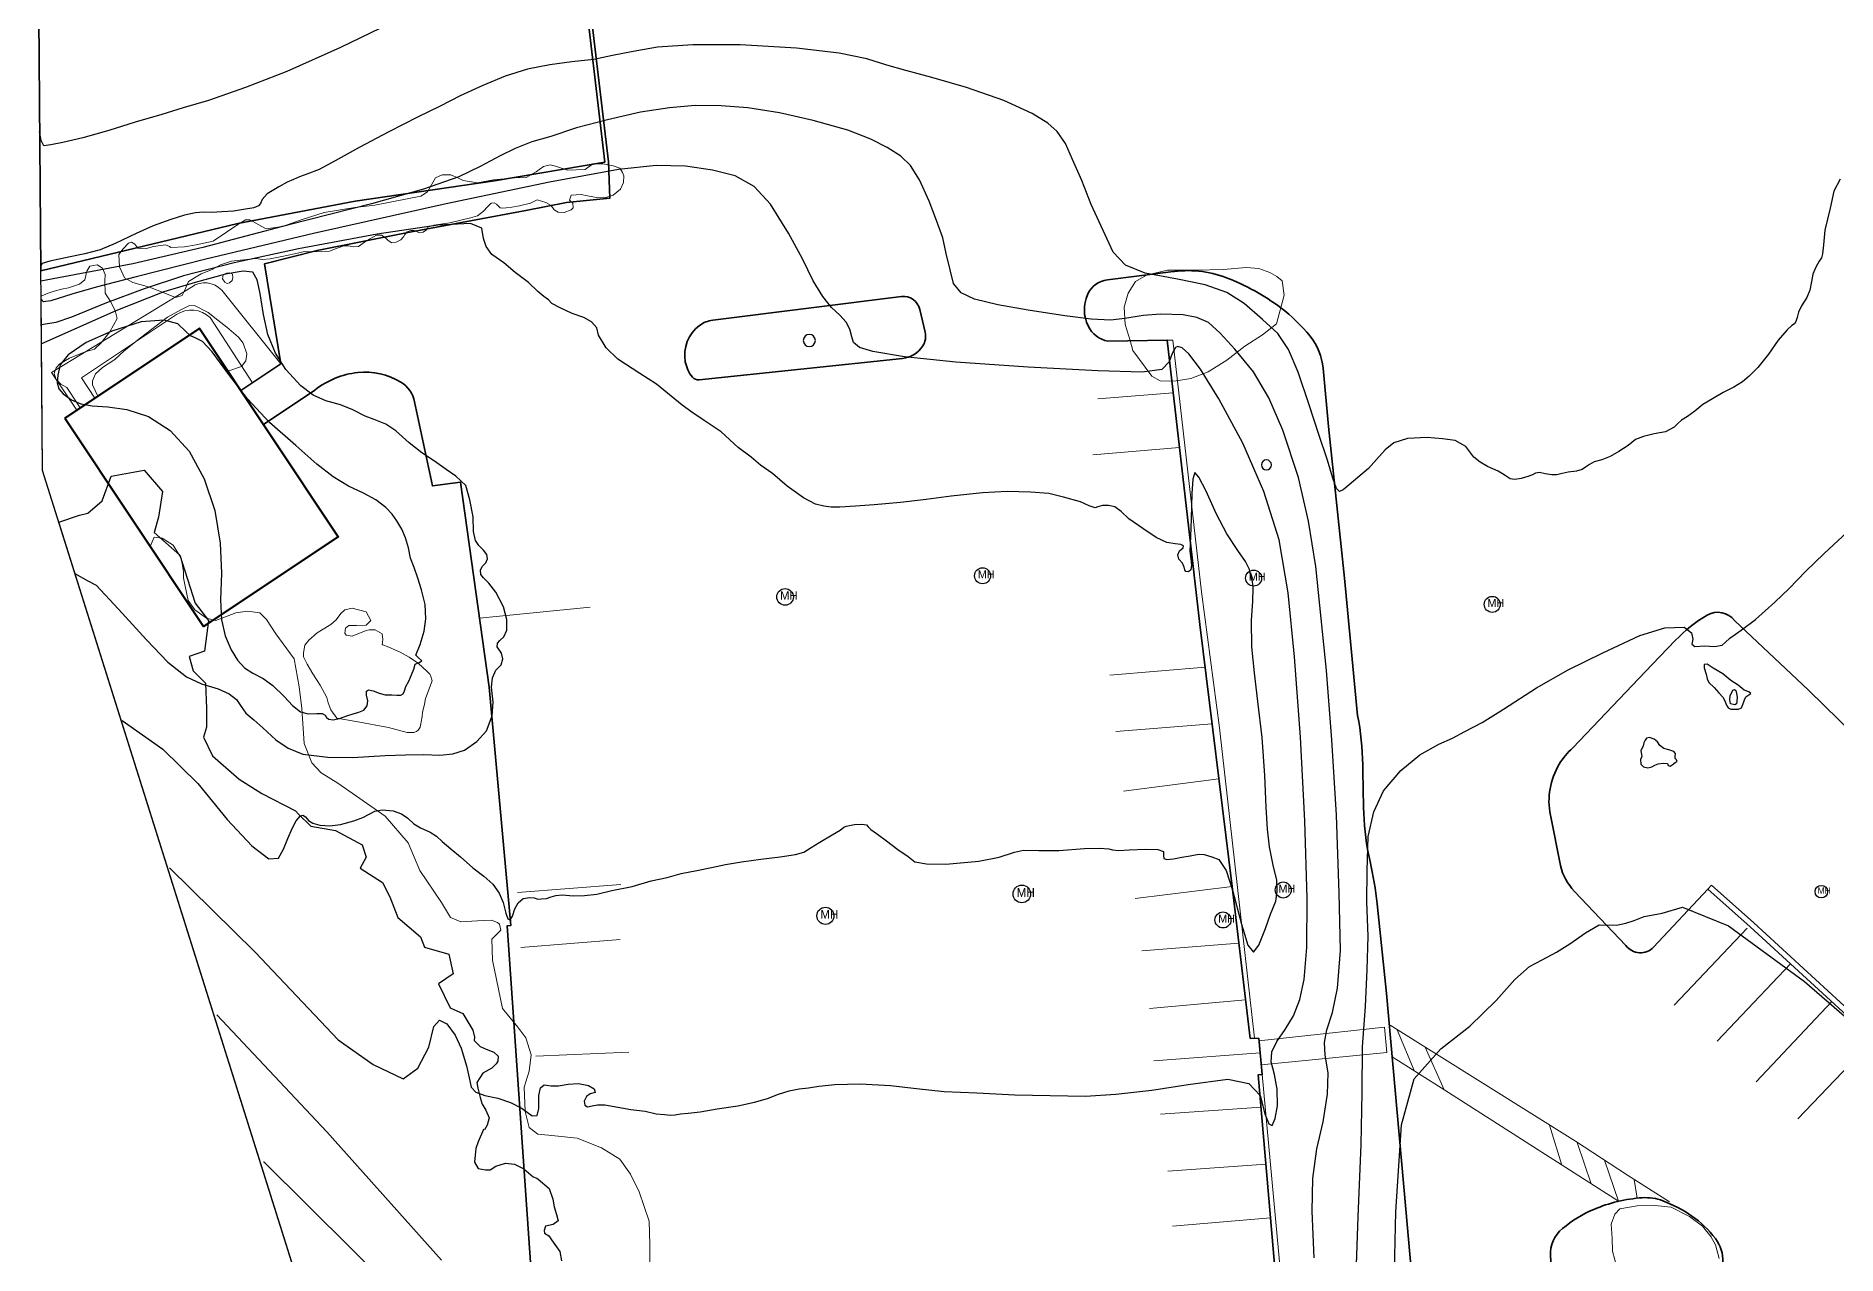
# Model space of a CAD drawing. Header units: metres. Extents: x 1167299 to 1168507, y 308548 to 309729.
# Drawn here: x 1167298.8 to 1167591.4, y 309313.1 to 309511.1 of the extents above; entities that cross this region are included whole.
import ezdxf

# ---------------------------------------------------------------- set-up
doc = ezdxf.new("R2010")
doc.units = ezdxf.units.M
for name, color, linetype in [('340_HVVBN-02_Sauer', 7, 'Continuous'), ('A-OBSTRUCTION', 7, 'Continuous'), ('C-CONC-PAD', 51, 'Continuous'), ('Contour_Line_Intermediate', 8, 'Continuous'), ('Contour_Line_Major', 9, 'Continuous'), ('U-MANHOLE', 5, 'Continuous')]:
    doc.layers.add(name, color=color, linetype=linetype)
for name, color, linetype, lineweight in [('B-OVERHANG', 3, 'Continuous', 50), ('R-CURB', 6, 'Continuous', 20), ('R-PAVEMARK-LINE', 1, 'Continuous', 20), ('R-ROAD-ASPH', 5, 'Continuous', 35), ('R-WALK-CONC', 34, 'Continuous', 20), ('R-WALK-PAVER', 37, 'Continuous', 20), ('V-VEGETATION', 2, 'Continuous', 20)]:
    doc.layers.add(name, color=color, linetype=linetype, lineweight=lineweight)

# ---------------------------------------------------------------- blocks, each defined once
blk = doc.blocks.new('mh10')
blk.add_circle((0, 0), 1)
blk.add_text('MH', height=1).set_placement((-0.59, -0.33))
blk = doc.blocks.new('mh11')
blk.add_circle((0, 0), 1)
blk.add_text('MH', height=1).set_placement((-0.59, -0.33))
blk = doc.blocks.new('mh12')
blk.add_circle((0, 0), 1)
blk.add_text('MH', height=1).set_placement((-0.59, -0.33))
blk = doc.blocks.new('mh13')
blk.add_circle((0, 0), 1)
blk.add_text('MH', height=1).set_placement((-0.59, -0.33))
blk = doc.blocks.new('mh14')
blk.add_circle((0, 0), 1)
blk.add_text('MH', height=1).set_placement((-0.59, -0.33))
blk = doc.blocks.new('mh15')
blk.add_circle((0, 0), 1)
blk.add_text('MH', height=1).set_placement((-0.59, -0.33))
blk = doc.blocks.new('mh16')
blk.add_circle((0, 0), 1)
blk.add_text('MH', height=1).set_placement((-0.59, -0.33))
blk = doc.blocks.new('mh17')
blk.add_circle((0, 0), 1)
blk.add_text('MH', height=1).set_placement((-0.59, -0.33))
blk = doc.blocks.new('mh18')
blk.add_circle((0, 0), 1)
blk.add_text('MH', height=1).set_placement((-0.59, -0.33))

msp = doc.modelspace()

# ---------------------------------------------------------------- linework, layer by layer
at = {"layer": '340_HVVBN-02_Sauer'}
msp.add_lwpolyline([(1168201.19, 308819.89), (1168044.25, 308609.22), (1167858.22, 308547.87), (1167714.24, 308568), (1167619.79, 308599.36), (1167425.33, 309042.13), (1167299.92, 309440.53), (1167298.85, 309567.8), (1167316.71, 309584.36), (1167407.81, 309631.47), (1167407.81, 309631.47), (1167808.03, 309684.54), (1167921.69, 309699.85), (1168027.3, 309625.94), (1168114.83, 309675.82)], dxfattribs=at)
at = {"layer": 'A-OBSTRUCTION'}
msp.add_lwpolyline([(1167303.53, 309449.04), (1167326.08, 309415.21), (1167347.94, 309429.78), (1167325.4, 309463.61), (1167303.53, 309449.04)], close=True, dxfattribs=at)
msp.add_lwpolyline([(1167423.31, 309048.71), (1167302.54, 309432.16), (1167305.93, 309433.29), (1167307.26, 309433.62), (1167309.58, 309435.62), (1167311.08, 309439.61), (1167316.4, 309440.6), (1167319.39, 309437.11), (1167318.73, 309432.96), (1167318.06, 309430.46), (1167322.22, 309426.81), (1167324.71, 309418.99), (1167326.87, 309416.17), (1167326.21, 309411.18), (1167323.72, 309410.35), (1167324.38, 309408.02), (1167326.38, 309406.02), (1167326.54, 309401.87), (1167326.54, 309398.88), (1167326.04, 309397.21), (1167327.54, 309394.22), (1167331.86, 309390.4), (1167335.52, 309388.07), (1167341, 309385.24), (1167341.5, 309384.74), (1167343.5, 309382.75), (1167347.49, 309382.08), (1167351.81, 309379.76), (1167352.48, 309377.76), (1167351.48, 309375.93), (1167355.14, 309373.61), (1167356.3, 309371.28), (1167357.63, 309367.95), (1167361.29, 309364.79), (1167361.95, 309363.13), (1167365.88, 309361.97), (1167366.62, 309358.79), (1167364.25, 309357.17), (1167366.1, 309353.25), (1167368.17, 309352.36), (1167369.79, 309349.63), (1167370.05, 309348.51), (1167370, 309347.97), (1167370.98, 309346.98), (1167371.97, 309346.54), (1167373.2, 309346.1), (1167373.89, 309345.41), (1167373.84, 309344.62), (1167373.59, 309344.17), (1167372.9, 309343.48), (1167371.43, 309342.65), (1167370.44, 309341.17), (1167370.59, 309340.23), (1167370.98, 309338.71), (1167371.33, 309337.62), (1167371.92, 309336.64), (1167372.45, 309335.41), (1167372.15, 309334.22), (1167371.71, 309333.48), (1167371.56, 309333.53), (1167370.67, 309331.53), (1167370.3, 309330.42), (1167370.16, 309329.32), (1167370.08, 309328.21), (1167370.67, 309327.17), (1167371.86, 309326.95), (1167372.59, 309326.95), (1167373.56, 309327.54), (1167375.11, 309328.06), (1167376.58, 309327.91), (1167378.06, 309327.1), (1167379.61, 309325.84), (1167380.21, 309325.62), (1167380.43, 309325.47), (1167382.2, 309323.92), (1167382.79, 309322.22), (1167383.01, 309320.97), (1167383.38, 309319.71), (1167383.68, 309318.68), (1167382.87, 309318.09), (1167381.61, 309317.79), (1167381.39, 309317.12), (1167381.46, 309316.68), (1167382.13, 309316.24), (1167382.57, 309315.57), (1167383.93, 309313.69), (1167384.23, 309312.21)], dxfattribs=at)
at = {"layer": 'B-OVERHANG'}
msp.add_lwpolyline([(1167303.53, 309449.04), (1167326.08, 309415.21), (1167347.94, 309429.78), (1167325.4, 309463.61)], close=True, dxfattribs=at)
at = {"layer": 'C-CONC-PAD'}
for points in [[(1167424.46, 309462.65, 1), (1167424.46, 309460.67), (1167424.46, 309460.67, 1), (1167424.46, 309462.65)], [(1167498.71, 309442.26, 1), (1167498.71, 309440.65), (1167498.71, 309440.65, 1), (1167498.71, 309442.26)]]:
    msp.add_lwpolyline(points, format="xyb", close=True, dxfattribs=at)
at = {"layer": 'Contour_Line_Intermediate'}
for points, elevation in [([(1167591.9, 309487.86), (1167590.89, 309485.9), (1167590.27, 309483.13), (1167589.42, 309479.56), (1167589.2, 309477.17), (1167589.01, 309475.72), (1167588.85, 309475.09), (1167588.47, 309474.55), (1167587.94, 309473.55), (1167587.47, 309472.4), (1167587.22, 309471.24), (1167586.97, 309469.84), (1167586.46, 309468.62), (1167585.64, 309467.26), (1167585.14, 309466.25), (1167584.89, 309465.36), (1167584.7, 309464.72), (1167584.47, 309464.36), (1167584.03, 309464.09), (1167583.29, 309463.38), (1167581.85, 309461.73), (1167580.24, 309459.43), (1167578.5, 309457.29), (1167577.13, 309455.88), (1167576.04, 309454.94), (1167574.62, 309454.07), (1167572.88, 309453.19), (1167571.14, 309452.19), (1167569.6, 309451.25), (1167568.29, 309450.17), (1167567.1, 309449.3), (1167566.12, 309448.69), (1167565.55, 309448.17), (1167564.94, 309447.57), (1167563.54, 309446.82), (1167561.68, 309446.47), (1167559.95, 309446.08), (1167558.68, 309445.58), (1167557.44, 309444.59), (1167555.96, 309443.64), (1167554.56, 309442.8), (1167553.18, 309442.26), (1167551.95, 309441.94), (1167551.19, 309441.49), (1167550.55, 309441.09), (1167549.97, 309440.71), (1167549.08, 309440.45), (1167547.74, 309440.26), (1167546.76, 309440.07), (1167545.88, 309439.86), (1167545.05, 309439.85), (1167543.97, 309439.99), (1167543.04, 309440.21), (1167542.43, 309440.13), (1167541.93, 309439.82), (1167541.16, 309439.54), (1167540.08, 309439.22), (1167539.04, 309439.08), (1167538.32, 309439.21), (1167537.51, 309439.7), (1167536.36, 309440.43), (1167534.64, 309441.18), (1167533.42, 309441.9), (1167532.38, 309442.71), (1167531.74, 309443.56), (1167531.08, 309444.43), (1167530.23, 309444.93), (1167529.34, 309445.4), (1167527.31, 309445.69), (1167524.79, 309445.91), (1167521.63, 309445.76), (1167519.41, 309445.01), (1167518, 309443.92), (1167516.61, 309442.31), (1167515.3, 309440.85), (1167513.54, 309439.4), (1167512.16, 309438.23), (1167511.16, 309437.38), (1167510.57, 309437.12), (1167510.11, 309437.64), (1167509.49, 309439.3), (1167508.62, 309442.23), (1167507.21, 309446.4), (1167505.62, 309451.21), (1167503.87, 309456.51), (1167502.3, 309460.17), (1167500.54, 309462.77), (1167498.08, 309465.08), (1167495.07, 309467.64), (1167492.25, 309469.46), (1167488.76, 309470.69), (1167484.26, 309471.61), (1167479.03, 309472.57), (1167475.82, 309473.89), (1167473.83, 309475.97), (1167472.19, 309479.52), (1167470.23, 309483.74), (1167468.71, 309487.62), (1167467.22, 309491.06), (1167466.06, 309493.64), (1167464.7, 309495.59), (1167463.21, 309496.96), (1167460.68, 309498.52), (1167456.05, 309500.61), (1167449.97, 309502.76), (1167444.36, 309504.36), (1167440.13, 309505.52), (1167437.05, 309506.37), (1167433.81, 309507.41), (1167429.31, 309508.32), (1167422.35, 309509.14), (1167413.25, 309509.67), (1167405.55, 309509.65), (1167399.79, 309509.27), (1167395.82, 309508.6), (1167392.5, 309507.91), (1167389.45, 309507.28), (1167385.87, 309506.9), (1167382.31, 309506.44), (1167378.69, 309505.7), (1167375.04, 309504.55), (1167371.44, 309503.08), (1167367.77, 309501.37), (1167364.48, 309499.71), (1167360.83, 309497.93), (1167356.17, 309495.53), (1167351.34, 309492.98), (1167347.42, 309490.8), (1167344.86, 309489.4), (1167342.82, 309488.67), (1167341.64, 309488.24), (1167340.69, 309487.82), (1167339.65, 309487.36), (1167338.27, 309486.63), (1167336.42, 309485.46), (1167335.58, 309484.57), (1167335.29, 309483.91), (1167335.01, 309483.51), (1167334.22, 309483.18), (1167332.56, 309482.91), (1167330.91, 309482.66), (1167329.01, 309482.54), (1167327.41, 309482.43), (1167326.07, 309482.5), (1167324.75, 309482.37), (1167322.99, 309482), (1167320.76, 309481.32), (1167317.9, 309480.29), (1167315.12, 309479.05), (1167311.7, 309477.38), (1167309.25, 309476.39), (1167306.76, 309475.75), (1167304.41, 309475.22), (1167301.1, 309474.52), (1167299.86, 309474.13), (1167299.64, 309473.74)], 74.98), ([(1167506.45, 309312.69), (1167506.12, 309320.24), (1167506.25, 309325.55), (1167506.9, 309330.36), (1167507.94, 309334.76), (1167508.62, 309339.26), (1167508.71, 309342.72), (1167508.26, 309345.6), (1167508.15, 309347.65), (1167508.49, 309349.71), (1167509.44, 309352.49), (1167510.26, 309356.48), (1167510.71, 309362.6), (1167510.54, 309371.92), (1167510.09, 309384.56), (1167509.35, 309396.8), (1167508.45, 309408.07), (1167507.57, 309416.49), (1167506.75, 309424.92), (1167505.53, 309432.29), (1167503.89, 309439.38), (1167501.39, 309447.1), (1167499.12, 309452.33), (1167496.59, 309456.56), (1167493.58, 309460.25), (1167491.18, 309462.85), (1167489.27, 309464.58), (1167487.4, 309465.4), (1167485.16, 309465.81), (1167481.55, 309465.91), (1167478.69, 309465.71), (1167475.68, 309465.23), (1167473.39, 309464.97), (1167470.22, 309465.09), (1167465.95, 309465.67), (1167460.01, 309466.55), (1167455.1, 309467.45), (1167451.28, 309468.37), (1167449.11, 309469.4), (1167447.9, 309470.89), (1167447.32, 309473.1), (1167446.71, 309475.8), (1167446.13, 309478.3), (1167445.14, 309481.12), (1167443.93, 309484.3), (1167442.36, 309487.75), (1167440.88, 309490.06), (1167439.33, 309491.6), (1167437.09, 309492.99), (1167434.44, 309494.37), (1167430.69, 309495.79), (1167425.07, 309497.39), (1167419.62, 309498.6), (1167414.45, 309499.43), (1167410.12, 309499.78), (1167405.89, 309499.81), (1167401.73, 309499.46), (1167397.02, 309498.73), (1167391.67, 309497.49), (1167386.64, 309496.21), (1167382.45, 309494.79), (1167379.39, 309493.89), (1167376.7, 309492.82), (1167374.22, 309491.65), (1167370.97, 309489.88), (1167367.53, 309488.24), (1167361.78, 309486.24), (1167353.32, 309483.84), (1167339.91, 309480.41), (1167325.93, 309476.73), (1167314.58, 309474.08), (1167299.64, 309471.28)], 75.29), ([(1167320.52, 309376.01), (1167334.43, 309362.29), (1167347.92, 309348.05), (1167353.59, 309344.06), (1167358.48, 309341.74), (1167360.89, 309343.45), (1167362.64, 309346.86), (1167363.45, 309350.23), (1167364.39, 309351.29), (1167365.57, 309350.68), (1167366.91, 309348.82), (1167367.93, 309346.73), (1167368.78, 309343.87), (1167369.19, 309341.9), (1167369.52, 309340.37), (1167370.31, 309339.59), (1167371.75, 309339.02), (1167373.87, 309338.62), (1167375.9, 309337.91), (1167377.81, 309336.9), (1167379.44, 309335.74), (1167380.24, 309335.81), (1167380.53, 309336.93), (1167380.5, 309339.02), (1167380.79, 309340.3), (1167381.4, 309340.76), (1167382.51, 309340.59), (1167383.72, 309340.6), (1167385.28, 309340.85), (1167386.97, 309341), (1167388.6, 309340.67), (1167389.5, 309340.12), (1167389.68, 309339.51), (1167388.88, 309339.3), (1167388.25, 309338.85), (1167387.86, 309338.11), (1167388, 309337.45), (1167388.44, 309337.18), (1167389.16, 309337.35), (1167390.04, 309337.53), (1167391.26, 309337.51), (1167393.34, 309337.13), (1167395.48, 309336.76), (1167397.82, 309336.47), (1167399.6, 309336.08), (1167400.93, 309335.93), (1167401.93, 309335.84), (1167402.69, 309335.92), (1167403.54, 309336.07), (1167404.79, 309336.17), (1167406.74, 309336.41), (1167409.49, 309336.86), (1167412.86, 309337.36), (1167415.56, 309337.96), (1167417.69, 309338.53), (1167419.47, 309339.23), (1167421.21, 309339.77), (1167422.82, 309340.11), (1167424.32, 309340.29), (1167425.99, 309340.53), (1167428.59, 309340.82), (1167432.7, 309340.94), (1167437.66, 309340.67), (1167441.89, 309340.15), (1167446.35, 309339.68), (1167451.68, 309339.45), (1167457.84, 309339.15), (1167463.56, 309339.03), (1167469.34, 309338.95), (1167474.22, 309339.25), (1167480.08, 309339.91), (1167485.98, 309340.81), (1167492.41, 309341.67), (1167495.84, 309340.96), (1167497.68, 309339.01), (1167498.47, 309336.05), (1167499.09, 309334.45), (1167499.66, 309334.16), (1167500.14, 309335.31), (1167500.48, 309337.35), (1167500.44, 309340.04), (1167500.03, 309342.45), (1167499.46, 309344.51), (1167499.57, 309346.12), (1167500.4, 309347.82), (1167501.76, 309349.74), (1167503.08, 309352), (1167504.15, 309354.65), (1167504.86, 309357.9), (1167505.26, 309363.06), (1167505.32, 309371.1), (1167504.94, 309383.63), (1167504.23, 309397.23), (1167503.29, 309410.26), (1167502.26, 309420.66), (1167500.78, 309429.27), (1167498.27, 309437.13), (1167494.89, 309444.96), (1167491, 309452.16), (1167488.02, 309456.97), (1167486.08, 309459.47), (1167485.02, 309460.44), (1167484.33, 309460.65), (1167483.91, 309460.51), (1167483.42, 309459.53), (1167482.9, 309458.16), (1167481.74, 309456.92), (1167478.51, 309456.49), (1167471.32, 309456.7), (1167460.03, 309457.3), (1167448.27, 309458.15), (1167439.92, 309458.99), (1167434.75, 309459.84), (1167432.6, 309460.52), (1167431.66, 309461.3), (1167431.35, 309462.22), (1167431.06, 309463.5), (1167430.45, 309464.61), (1167429.41, 309465.79), (1167428.05, 309467.02), (1167426.63, 309468.8), (1167425.1, 309471.34), (1167423.33, 309474.93), (1167421.08, 309479.09), (1167418.14, 309483.77), (1167415.5, 309486.64), (1167412.42, 309488.4), (1167408.72, 309489.32), (1167404.36, 309489.95), (1167399.6, 309490.05), (1167393.45, 309489.4), (1167382.28, 309487.34), (1167365.49, 309483.83), (1167343.92, 309479.02), (1167326.42, 309474.84), (1167315.14, 309472.01), (1167308.6, 309470.31), (1167304.67, 309469.2), (1167301.28, 309468.07), (1167300.05, 309467.95), (1167299.64, 309468.41)], 75.59), ([(1167312.84, 309399.91), (1167319.45, 309395.28), (1167325.11, 309389.68), (1167329.89, 309383.86), (1167333.88, 309379.56), (1167336.64, 309377.46), (1167338.21, 309377.57), (1167339.07, 309379.05), (1167339.73, 309380.77), (1167340.47, 309382.37), (1167341.09, 309383.62), (1167341.73, 309384.39), (1167342.2, 309384.57), (1167342.6, 309384.3), (1167343.1, 309383.68), (1167343.8, 309383.25), (1167344.93, 309382.94), (1167346.57, 309382.84), (1167348.33, 309383.03), (1167350.49, 309383.65), (1167351.91, 309384.17), (1167352.98, 309384.75), (1167353.9, 309385.19), (1167355.1, 309385.41), (1167356.87, 309385.26), (1167358.21, 309384.77), (1167359.23, 309384.06), (1167360.21, 309383.15), (1167361.32, 309382.48), (1167362.86, 309381.79), (1167363.88, 309381.14), (1167364.81, 309380.26), (1167366.21, 309379.12), (1167367.8, 309377.78), (1167369.82, 309376.02), (1167371.59, 309374.66), (1167373.06, 309373.35), (1167374.09, 309371.92), (1167374.72, 309370.38), (1167375.16, 309368.62), (1167375.51, 309367.7), (1167375.87, 309367.53), (1167376.26, 309368.15), (1167376.6, 309369.35), (1167377.16, 309370.33), (1167378, 309371.04), (1167379.08, 309371.21), (1167379.78, 309371.14), (1167380.34, 309370.9), (1167380.93, 309370.96), (1167381.76, 309371.05), (1167382.5, 309371.32), (1167383.27, 309371.54), (1167384.32, 309371.62), (1167386.08, 309371.46), (1167387.94, 309371.53), (1167389.94, 309371.72), (1167392.39, 309372.32), (1167395.67, 309373), (1167398.77, 309373.88), (1167401.35, 309374.46), (1167403.65, 309375.08), (1167406.21, 309375.56), (1167408.59, 309376.09), (1167410.83, 309376.57), (1167413.44, 309376.96), (1167416.6, 309377.43), (1167419.73, 309377.81), (1167422.21, 309378.16), (1167423.55, 309378.56), (1167424.73, 309379.33), (1167426.18, 309380.18), (1167428.18, 309381.37), (1167429.49, 309382.13), (1167430.06, 309382.59), (1167430.44, 309382.77), (1167431.77, 309383.03), (1167432.99, 309383.1), (1167433.73, 309382.99), (1167434.02, 309382.66), (1167434.47, 309382.23), (1167435.53, 309381.46), (1167437, 309380.42), (1167438.85, 309378.97), (1167440.51, 309377.86), (1167441.6, 309377), (1167443.51, 309376.65), (1167446.61, 309376.6), (1167451.99, 309377.08), (1167455.32, 309377.75), (1167457.8, 309378.58), (1167459.23, 309378.87), (1167461.73, 309378.84), (1167464.98, 309378.82), (1167469.18, 309379.13), (1167471.67, 309379.21), (1167473.08, 309379.12), (1167473.69, 309378.91), (1167474.75, 309378.84), (1167476.4, 309378.95), (1167479.05, 309379.03), (1167481.05, 309379), (1167481.96, 309378.68), (1167481.97, 309378.01), (1167482.04, 309377.53), (1167482.51, 309377.34), (1167483.61, 309377.47), (1167484.96, 309377.75), (1167486.31, 309377.95), (1167487.11, 309378.14), (1167487.77, 309378.25), (1167488.57, 309378.17), (1167489.83, 309377.8), (1167490.97, 309377.36), (1167492.14, 309375.56), (1167493.22, 309372.4), (1167494.65, 309366.86), (1167495.69, 309363.46), (1167496.63, 309362.29), (1167497.49, 309363.47), (1167498.57, 309366.17), (1167499.39, 309368.48), (1167500.23, 309370.57), (1167500.46, 309372.15), (1167500.4, 309374.01), (1167499.82, 309376.44), (1167499.2, 309379.43), (1167498.86, 309382.27), (1167498.65, 309385.86), (1167498.44, 309391.01), (1167497.99, 309397.2), (1167497.3, 309403.03), (1167496.76, 309407.66), (1167496.32, 309411.89), (1167496.29, 309416.16), (1167496.51, 309419.3), (1167496.54, 309421.43), (1167496.45, 309422.53), (1167496.19, 309423.38), (1167495.97, 309424.46), (1167495.28, 309425.77), (1167494.06, 309427.52), (1167492.3, 309430.26), (1167490.57, 309433.44), (1167488.85, 309437.31), (1167487.74, 309439.44), (1167487.07, 309440.21), (1167486.76, 309439.11), (1167486.61, 309436.81), (1167486.49, 309432.75), (1167486.38, 309429.8), (1167486.28, 309427.44), (1167486.45, 309426.21), (1167486.54, 309425.17), (1167486.4, 309424.42), (1167486.05, 309424.07), (1167485.63, 309424.11), (1167485.46, 309424.4), (1167485.35, 309424.86), (1167485.08, 309425.47), (1167484.5, 309426.13), (1167484.31, 309426.85), (1167484.57, 309427.51), (1167485.16, 309428), (1167485.26, 309428.32), (1167484.82, 309428.51), (1167483.87, 309428.61), (1167482.54, 309428.87), (1167480.8, 309429.64), (1167478.63, 309431.13), (1167476.34, 309432.71), (1167475.09, 309433.88), (1167474.08, 309434.64), (1167473.03, 309434.84), (1167472.08, 309434.85), (1167471.3, 309434.62), (1167470.86, 309434.49), (1167469.93, 309434.78), (1167468.52, 309435.43), (1167465.73, 309436.23), (1167463.34, 309436.78), (1167460.38, 309437.01), (1167456.61, 309437.11), (1167452.57, 309436.89), (1167447.48, 309436.39), (1167443.41, 309435.83), (1167439.25, 309435.35), (1167435.01, 309434.98), (1167431.98, 309434.77), (1167429.43, 309434.58), (1167428.01, 309434.57), (1167426.79, 309434.72), (1167425.47, 309435.07), (1167423.51, 309436.08), (1167420.84, 309437.99), (1167418.45, 309440.04), (1167416.55, 309441.42), (1167415, 309442.72), (1167412.9, 309444.26), (1167410.15, 309446.84), (1167407.38, 309448.63), (1167405.35, 309449.99), (1167403.79, 309451.14), (1167402.03, 309452.61), (1167399.62, 309454.54), (1167396.91, 309456.27), (1167393.37, 309458.63), (1167391.45, 309460.44), (1167390.23, 309462.51), (1167389.93, 309463.69), (1167389.1, 309464.7), (1167387.83, 309465.36), (1167385.95, 309466.04), (1167384.01, 309466.97), (1167382.65, 309467.67), (1167382.07, 309468.23), (1167381.31, 309468.78), (1167380.34, 309469.62), (1167378.83, 309471.07), (1167376.7, 309472.69), (1167374.82, 309474.26), (1167372.89, 309475.64), (1167371.97, 309476.94), (1167371.54, 309478.23), (1167371.29, 309479.91), (1167369.43, 309480.63), (1167364.1, 309480.4), (1167354.26, 309478.91), (1167341.49, 309476.52), (1167331.05, 309474.28), (1167322.79, 309472.14), (1167316.43, 309470.06), (1167310.3, 309467.76), (1167304.62, 309465.42), (1167302.06, 309464.56), (1167299.72, 309464.21)], 75.9), ([(1167513.04, 309303.83), (1167513.58, 309319.34), (1167514.1, 309331.08), (1167514.27, 309339.5), (1167514.32, 309346.93), (1167514.78, 309353.48), (1167515.09, 309359.5), (1167515.21, 309364.91), (1167515, 309370.49), (1167515.05, 309375.53), (1167515.25, 309381.1), (1167516.13, 309385.09), (1167517.72, 309388.49), (1167520.53, 309391.79), (1167523.61, 309394.36), (1167526.69, 309396.1), (1167528.93, 309397.05), (1167530.93, 309398.15), (1167533.77, 309399.63), (1167537.19, 309401.77), (1167542.57, 309405.24), (1167547.73, 309408.17), (1167553.37, 309410.94), (1167559.35, 309413.74), (1167563.44, 309414.99), (1167566.58, 309415.09), (1167567.75, 309414.17), (1167567.96, 309413.13), (1167567.79, 309412.32), (1167568.31, 309411.97), (1167569.84, 309412.04), (1167571.46, 309411.97), (1167572.75, 309412.18), (1167573.22, 309412.61), (1167573.98, 309413.32), (1167575.84, 309414.6), (1167578.17, 309416.35), (1167581.28, 309419.15), (1167583.61, 309421.38), (1167586.29, 309424.13), (1167589.31, 309427.04), (1167593.81, 309431.25)], 74.98), ([(1167539.56, 309403.51), (1167539.56, 309403.51)], 74.98), ([(1167341.8, 309400.65), (1167341.8, 309400.65)], 76.5), ([(1167532.77, 309399.01), (1167532.77, 309399.01)], 74.98), ([(1167328.2, 309352.12), (1167346.11, 309333.14), (1167364.71, 309312.31)], 75.29), ([(1167335.8, 309328.27), (1167335.85, 309328.25)], 74.98), ([(1167335.88, 309328.24), (1167364.37, 309299.95)], 74.98)]:
    msp.add_lwpolyline(points, dxfattribs=dict(at, elevation=elevation))
for points, elevation in [([(1167361.52, 309409.64), (1167360.94, 309410.18), (1167360.53, 309410.56), (1167361.23, 309412.29), (1167361.88, 309414.42), (1167362.17, 309416.45), (1167362.06, 309418.76), (1167361.45, 309421.14), (1167360.89, 309423.05), (1167360.26, 309424.78), (1167359.7, 309426.29), (1167359.35, 309427.99), (1167358.87, 309429.59), (1167358.27, 309431), (1167357.44, 309432.34), (1167356.69, 309433.46), (1167355.68, 309434.54), (1167354.04, 309435.76), (1167352.06, 309436.85), (1167349.63, 309437.99), (1167347.12, 309439.51), (1167344.44, 309441.54), (1167341.05, 309444.57), (1167336.76, 309448.34), (1167333.19, 309452.17), (1167330.17, 309456.12), (1167327.48, 309459.8), (1167325.89, 309461.5), (1167324.72, 309462.1), (1167323.94, 309462.42), (1167323.13, 309463.15), (1167321.88, 309464.35), (1167319.68, 309464.97), (1167315.93, 309464.66), (1167311.17, 309463.18), (1167307.02, 309461.31), (1167304.05, 309459.31), (1167302.77, 309457.69), (1167302.39, 309456.02), (1167302.27, 309454.8), (1167302.55, 309453.81), (1167303.25, 309452.98), (1167304.63, 309451.99), (1167306.13, 309451.36), (1167307.97, 309451.03), (1167310.53, 309450.9), (1167313.59, 309450.43), (1167317.1, 309449.28), (1167320.64, 309447.05), (1167323.72, 309443.68), (1167326.17, 309439.16), (1167327.88, 309434.06), (1167328.77, 309428.71), (1167328.97, 309423.87), (1167328.82, 309419.53), (1167328.99, 309416.29), (1167329.58, 309413.67), (1167330.54, 309411.43), (1167331.56, 309409.71), (1167332.73, 309408.47), (1167334.09, 309407.6), (1167335.73, 309406.75), (1167337.34, 309405.6), (1167339.17, 309403.82), (1167340.53, 309402.38), (1167341.8, 309401.34), (1167343.08, 309401.04), (1167344.46, 309401.08), (1167345.33, 309401.05), (1167345.81, 309400.82), (1167346.04, 309400.44), (1167346.43, 309400.13), (1167347.14, 309400.07), (1167348.15, 309400.27), (1167349.35, 309400.72), (1167350.35, 309401.02), (1167351.28, 309401.27), (1167352.08, 309401.64), (1167352.62, 309402.33), (1167352.75, 309403.12), (1167352.55, 309404.07), (1167352.52, 309404.69), (1167352.86, 309404.94), (1167353.61, 309404.77), (1167354.61, 309404.36), (1167355.58, 309404.13), (1167356.65, 309404.09), (1167357.44, 309404.07), (1167358.1, 309404.05), (1167358.46, 309404.25), (1167358.72, 309404.76), (1167358.91, 309405.46), (1167359.38, 309406.32), (1167359.84, 309407.34), (1167360.24, 309408.25), (1167360.43, 309409.08), (1167361.1, 309409.35), (1167361.52, 309409.64)], 76.5), ([(1167577.36, 309404.32), (1167577.04, 309404.6), (1167576.33, 309404.84), (1167575.34, 309405.7), (1167574.16, 309406.45), (1167572.86, 309407.53), (1167571.26, 309408.45), (1167570.32, 309409.07), (1167569.78, 309409.05), (1167569.82, 309408.48), (1167570.14, 309407.48), (1167570.27, 309406.73), (1167570.56, 309406.13), (1167571.44, 309405.3), (1167572.18, 309404.45), (1167572.84, 309403.74), (1167573.17, 309403.13), (1167573.42, 309402.42), (1167573.72, 309402.02), (1167574.15, 309401.8), (1167574.71, 309401.8), (1167575.39, 309401.77), (1167575.85, 309402.01), (1167576.08, 309402.54), (1167576.37, 309403.27), (1167576.55, 309403.8), (1167577.36, 309404.32)], 74.98), ([(1167574.81, 309402.5), (1167574.06, 309402.63), (1167573.97, 309403.29), (1167574.05, 309404), (1167574.3, 309404.49), (1167574.48, 309404.85), (1167574.74, 309404.96), (1167574.96, 309404.79), (1167575.07, 309404.31), (1167575.17, 309403.7), (1167575.09, 309403.02), (1167575.06, 309402.64), (1167574.81, 309402.5)], 74.98), ([(1167564.28, 309392.51), (1167564.62, 309392.73), (1167565.07, 309393.1), (1167565.42, 309393.28), (1167565.33, 309393.53), (1167565.07, 309393.79), (1167565.12, 309394.16), (1167565.13, 309394.56), (1167564.86, 309394.88), (1167564.07, 309395.15), (1167563.26, 309395.39), (1167562.62, 309395.87), (1167562.2, 309396.45), (1167561.68, 309396.91), (1167560.92, 309397.15), (1167560.43, 309397.05), (1167560.2, 309396.73), (1167560.03, 309396.31), (1167559.88, 309395.78), (1167559.54, 309395.08), (1167559.55, 309394.68), (1167559.65, 309394.43), (1167559.69, 309394.1), (1167559.48, 309393.58), (1167559.5, 309392.87), (1167559.96, 309392.41), (1167560.67, 309392.26), (1167561.3, 309392.39), (1167561.78, 309392.68), (1167562.33, 309392.9), (1167563.15, 309393), (1167563.84, 309392.98), (1167563.98, 309392.63), (1167564.28, 309392.51)], 74.98)]:
    msp.add_lwpolyline(points, close=True, dxfattribs=dict(at, elevation=elevation))
at = {"layer": 'Contour_Line_Major'}
for points, elevation in [([(1167354.81, 309512.37), (1167348.3, 309509.23), (1167339.57, 309505.36), (1167332.85, 309502.71), (1167326.89, 309500.63), (1167322.77, 309499.43), (1167319.28, 309498.37), (1167314.98, 309497.09), (1167310.67, 309495.75), (1167306.46, 309494.56), (1167303.22, 309493.78), (1167301.27, 309493.41), (1167300.11, 309493.29), (1167299.69, 309494.13), (1167299.4, 309495.57)], 74.68), ([(1167305.16, 309423.8), (1167307.26, 309422.63), (1167308.64, 309421.92), (1167312.23, 309418.04), (1167316.78, 309413.03), (1167320.27, 309409.43), (1167323.3, 309407.02), (1167325.74, 309405.89), (1167328.45, 309405.06), (1167330.24, 309404.27), (1167331.4, 309403.34), (1167332.19, 309402.22), (1167332.94, 309401.12), (1167334.22, 309400.06), (1167335.71, 309398.72), (1167337.78, 309396.79), (1167339.82, 309395.42), (1167342.2, 309394.47), (1167346.25, 309393.98), (1167350.25, 309393.92), (1167355.55, 309394.24), (1167358.85, 309394.37), (1167361.79, 309394.42), (1167364.44, 309394.31), (1167366.55, 309394.52), (1167368.47, 309395.14), (1167370.44, 309396.5), (1167372.04, 309398.24), (1167372.93, 309400.69), (1167373.08, 309402.89), (1167372.86, 309405.34), (1167372.98, 309406.88), (1167373.52, 309408.1), (1167374.38, 309409), (1167374.67, 309409.93), (1167374.45, 309410.89), (1167373.78, 309411.88), (1167373.79, 309412.49), (1167374.2, 309412.91), (1167374.82, 309413.5), (1167375.32, 309414.59), (1167375.35, 309416.36), (1167374.79, 309418.38), (1167373.55, 309420.78), (1167372.41, 309422.24), (1167371.53, 309423.13), (1167371.11, 309423.67), (1167371.06, 309424.34), (1167371.34, 309424.93), (1167371.89, 309425.56), (1167372.18, 309426.19), (1167372.08, 309426.89), (1167371.56, 309427.62), (1167370.79, 309428.33), (1167370.26, 309429.19), (1167369.92, 309430.61), (1167369.83, 309432.99), (1167369.33, 309435.79), (1167368.64, 309438.11), (1167367.02, 309439.61), (1167365.49, 309440.72), (1167363.56, 309442.06), (1167361.52, 309443.38), (1167359.46, 309445.02), (1167357.29, 309446.97), (1167355.65, 309448.07), (1167353.78, 309448.8), (1167352.3, 309449.38), (1167350.3, 309450.4), (1167348.33, 309451.18), (1167345.94, 309451.86), (1167343.87, 309452.76), (1167341.86, 309454.27), (1167339.45, 309456.95), (1167337.74, 309459.61), (1167336.5, 309462.65), (1167335.78, 309465.86), (1167335.25, 309469.3), (1167334.76, 309471.51), (1167334.08, 309472.72), (1167332.47, 309472.9), (1167329.62, 309472.41), (1167324.71, 309471.08), (1167319.63, 309469.57), (1167311.84, 309466.47), (1167299.72, 309461.1)], 76.2), ([(1167519.41, 309305.83), (1167519.72, 309320.17), (1167520.64, 309334.27), (1167522.72, 309341.72), (1167527.06, 309346.63), (1167531.74, 309350.32), (1167536.01, 309354.45), (1167539.08, 309357.89), (1167541.44, 309360.01), (1167543.47, 309361.09), (1167545.82, 309362.3), (1167547.97, 309363.68), (1167550.52, 309365.45), (1167552.73, 309366.76), (1167555.54, 309366.72), (1167557.11, 309367.01), (1167558.42, 309367.46), (1167560.08, 309368.13), (1167563.01, 309368.63), (1167566.27, 309369.61), (1167573.76, 309366.61), (1167586.11, 309357.54), (1167610.99, 309336)], 74.68), ([(1167535.45, 309354.17), (1167535.45, 309354.17)], 74.68)]:
    msp.add_lwpolyline(points, dxfattribs=dict(at, elevation=elevation))
at = {"layer": 'R-CURB'}
for points in [[(1167483.5, 309461.72), (1167482.6, 309461.7), (1167487.91, 309415.53), (1167493.12, 309372.98), (1167496.07, 309348.3), (1167496.76, 309348.32), (1167495.24, 309361.76), (1167491.07, 309398.76), (1167488.17, 309420.85), (1167483.5, 309461.72)], [(1167635.7, 309313.82), (1167605.93, 309341.29), (1167577.87, 309367.07), (1167570.98, 309373.17), (1167570.42, 309372.54), (1167577.3, 309366.45), (1167605.36, 309340.67), (1167635.13, 309313.2), (1167660.32, 309289.84), (1167684.72, 309267.17), (1167685.29, 309267.79), (1167660.89, 309290.46), (1167635.7, 309313.82)], [(1167498.02, 309342.43), (1167497.38, 309342.41), (1167500.2, 309309.73), (1167505, 309270.25), (1167507.59, 309248.46), (1167508.38, 309248.55), (1167502.47, 309298.3), (1167500.91, 309310.86), (1167498.02, 309342.43)]]:
    msp.add_lwpolyline(points, close=True, dxfattribs=at)
at = {"layer": 'R-PAVEMARK-LINE'}
for points in [[(1167483.58, 309453.14), (1167471.33, 309452.18)], [(1167484.61, 309444.26), (1167470.49, 309443.09)], [(1167370.9, 309416.57), (1167388.88, 309418.34)], [(1167488.76, 309408.58), (1167473.29, 309407.31)], [(1167489.88, 309399.41), (1167474.26, 309398.14)], [(1167490.98, 309390.46), (1167475.51, 309388.44)], [(1167377.04, 309371.99), (1167393.84, 309373.28)], [(1167493.12, 309372.98), (1167477.4, 309371.05)], [(1167564.94, 309353.72), (1167576.78, 309366.21)], [(1167377.6, 309363.06), (1167393.75, 309364.35)], [(1167494.22, 309363.76), (1167478.49, 309362.52)], [(1167583.85, 309360.44), (1167571.94, 309347.88)], [(1167495.32, 309354.58), (1167479.7, 309353.15)], [(1167578.23, 309341.25), (1167590.54, 309354.29)], [(1167564.17, 309321.74), (1167557.33, 309326.09), (1167548.9, 309331.6), (1167518.78, 309350.44)], [(1167519.94, 309349.72), (1167522.69, 309343.07)], [(1167597.07, 309347.86), (1167585.04, 309335.27)], [(1167380.01, 309345.45), (1167395.13, 309346.09)], [(1167497.68, 309345.96), (1167480.42, 309344.67)], [(1167519.11, 309345.34), (1167527.71, 309339.88), (1167555.91, 309321.85)], [(1167524.47, 309346.89), (1167527.56, 309339.97)], [(1167497.84, 309337.14), (1167481.5, 309336.02)], [(1167546.69, 309327.74), (1167544.7, 309334.22)], [(1167549.16, 309331.42), (1167551.46, 309324.69)], [(1167498.63, 309327.9), (1167482.67, 309326.73)], [(1167555.91, 309321.85), (1167553.61, 309328.52)], [(1167558.41, 309325.41), (1167558.95, 309322.36)], [(1167499.38, 309319.19), (1167483.46, 309317.83)]]:
    msp.add_lwpolyline(points, dxfattribs=at)
at = {"layer": 'R-ROAD-ASPH'}
msp.add_lwpolyline([(1167299.07, 309541.67), (1167346.13, 309548.76), (1167370.25, 309552.12), (1167370.3, 309551.19), (1167374, 309551.39), (1167373.92, 309552.94), (1167383.79, 309554.1), (1167391.23, 309490.59), (1167373.34, 309487.6), (1167350.71, 309484.27), (1167331.61, 309480.64), (1167299.65, 309472.97), (1167299.07, 309541.67)], close=True, dxfattribs=at)
for points in [[(1167379.88, 309301.78), (1167375.37, 309366.58), (1167375.95, 309366.62), (1167372.47, 309405.34), (1167367.81, 309438.66), (1167363.25, 309438.02), (1167360.35, 309451.7, 0.205884), (1167358.1, 309454.88), (1167358.1, 309454.88, 0.166463), (1167351.1, 309456.45), (1167351.1, 309456.45, 0.139712), (1167344.14, 309453.6), (1167335.79, 309448.03), (1167332.11, 309453.54), (1167338.6, 309457.86), (1167335.94, 309474.08), (1167344.49, 309476.28), (1167358.98, 309479.15), (1167378.41, 309482.75), (1167385.04, 309484.08), (1167392.06, 309484.77), (1167391.85, 309490.69), (1167386.43, 309536.32)], [(1167524.86, 309281), (1167521.33, 309320.57), (1167518.19, 309355.6), (1167516.68, 309370.15, 0.030951), (1167515.53, 309377.05), (1167515.53, 309377.05, -0.049685), (1167514.52, 309384.85), (1167514.52, 309384.85, -0.002897), (1167514.34, 309392.73), (1167514.34, 309392.73, 0.042551), (1167513.52, 309400.77), (1167511.37, 309423.06), (1167508.81, 309447.66), (1167507.91, 309457.15, 0.147139), (1167505.79, 309462.35), (1167505.79, 309462.35, 0.061205), (1167501.05, 309466.95), (1167501.05, 309466.95, 0.071105), (1167492.2, 309471.84), (1167492.2, 309471.84, 0.130917), (1167483.18, 309472.78), (1167472.9, 309471.52, 0.265963), (1167469.63, 309469.08), (1167469.63, 309469.08, 0.218767), (1167469.74, 309464.02), (1167469.74, 309464.02, 0.236772), (1167472.97, 309461.54), (1167482.6, 309461.7), (1167487.91, 309415.53), (1167493.12, 309372.98), (1167496.07, 309348.3), (1167497.45, 309348.34), (1167498.02, 309342.43), (1167497.38, 309342.41), (1167500.2, 309309.73)], [(1167605.36, 309340.67), (1167577.3, 309366.45), (1167570.42, 309372.54), (1167561.58, 309363.13, -0.468372), (1167557.11, 309363.4), (1167548.74, 309372.19, -0.130402), (1167546.45, 309376.37), (1167544.82, 309384.58, -0.185968), (1167546.26, 309392.84), (1167546.26, 309392.84, -0.076969), (1167548.47, 309395.49), (1167561.38, 309409.01), (1167565.15, 309412.96, -0.070139), (1167570.29, 309417.03), (1167570.29, 309417.03, -0.375634), (1167574.76, 309416.18), (1167586.73, 309404.86), (1167601.67, 309390.25)]]:
    msp.add_lwpolyline(points, format="xyb", dxfattribs=at)
for points in [[(1167406.55, 309455.26), (1167439.58, 309458.74, 0.22924), (1167442.89, 309460.78), (1167442.89, 309460.78, 0.201721), (1167443.27, 309462.99), (1167442.39, 309466.7, 0.377836), (1167439.43, 309468.8), (1167408.76, 309464.95, 0.128475), (1167406.64, 309464.1), (1167406.64, 309464.1, 0.286673), (1167404.31, 309458.2), (1167404.31, 309458.2, 0.130113), (1167405.49, 309455.69), (1167405.49, 309455.69, 0.246887), (1167406.55, 309455.26)], [(1167544.82, 309312.98), (1167545.8, 309298.05, 0.03091), (1167546.59, 309291.84), (1167546.59, 309291.84, 0.245745), (1167549.15, 309288.61), (1167549.15, 309288.61, 0.249648), (1167554.21, 309288.97), (1167554.21, 309288.97, 0.092377), (1167557.8, 309292.28), (1167566.57, 309302.1), (1167571.5, 309308.23, 0.341801), (1167571.64, 309315.8), (1167571.64, 309315.8, 0.083318), (1167567.82, 309319.45), (1167567.82, 309319.45, 0.058036), (1167563.1, 309321.93), (1167563.1, 309321.93, 0.109078), (1167559.76, 309322.43), (1167559.76, 309322.43, 0.083781), (1167551.89, 309320.54), (1167551.89, 309320.54, 0.073173), (1167546.78, 309317.42), (1167546.78, 309317.42, 0.233588), (1167544.82, 309312.98)]]:
    msp.add_lwpolyline(points, format="xyb", close=True, dxfattribs=at)
at = {"layer": 'R-WALK-CONC'}
msp.add_lwpolyline([(1167321.66, 309465.85, -0.3519), (1167327.15, 309465.36), (1167334, 309454.8), (1167338.6, 309457.86), (1167329.02, 309469.8, 0.38539), (1167324.12, 309470.31), (1167301.39, 309456.44), (1167305.46, 309450.33), (1167308.42, 309452.3), (1167306.24, 309455.58), (1167321.66, 309465.85)], format="xyb", close=True, dxfattribs=at)
at = {"layer": 'R-WALK-PAVER'}
msp.add_lwpolyline([(1167517.88, 309350.15), (1167497.49, 309347.92), (1167497.87, 309344), (1167518.25, 309346), (1167517.88, 309350.15)], close=True, dxfattribs=at)
at = {"layer": 'V-VEGETATION'}
for points in [[(1167385.79, 309482.87), (1167384.62, 309482.42), (1167383.65, 309482.49), (1167383.02, 309482.87), (1167382.54, 309483.6), (1167381.67, 309484.08), (1167380.25, 309484.47), (1167379.17, 309483.95), (1167377.37, 309483.5), (1167376.16, 309483.32), (1167375.22, 309483.22), (1167374.6, 309483.15), (1167374.22, 309483.18), (1167373.63, 309483.77), (1167373.28, 309483.98), (1167372.8, 309483.95), (1167372.17, 309483.36), (1167371.55, 309482.63), (1167370.58, 309481.9), (1167369.4, 309481.56), (1167366.08, 309480.75), (1167363.48, 309480.37), (1167362.48, 309480.06), (1167362.27, 309479.64), (1167361.75, 309479.26), (1167361.13, 309479.16), (1167360.26, 309479.54), (1167359.71, 309479.54), (1167359.12, 309479.3), (1167358.74, 309478.88), (1167358.53, 309478.46), (1167358.08, 309477.98), (1167357.35, 309477.6), (1167356.66, 309477.53), (1167356.03, 309477.88), (1167355.55, 309478.4), (1167354.96, 309478.78), (1167354.13, 309478.74), (1167352.6, 309477.91), (1167352.01, 309477.43), (1167351.25, 309476.94), (1167350.42, 309476.84), (1167349.59, 309477.01), (1167348.86, 309477.04), (1167347.75, 309476.66), (1167346.54, 309476.18), (1167345.18, 309476.07), (1167342.47, 309476.11), (1167340.81, 309475.72), (1167338.8, 309475.27), (1167336.86, 309474.89), (1167335.64, 309474.82), (1167334.53, 309474.96), (1167330.59, 309474.53), (1167328.81, 309473.92), (1167327.48, 309473.2), (1167325.7, 309472.48), (1167323.64, 309471.25), (1167323.25, 309470.36), (1167322.97, 309469.7), (1167322.58, 309468.97), (1167321.53, 309468.64), (1167319.8, 309469.31), (1167317.3, 309470.31), (1167314.57, 309471.09), (1167313.24, 309471.81), (1167312.41, 309473.59), (1167312.29, 309475.64), (1167313.02, 309476.53), (1167313.85, 309477.48), (1167314.35, 309477.64), (1167314.91, 309477.31), (1167315.41, 309476.64), (1167316.58, 309476.53), (1167317.91, 309476.92), (1167319.86, 309477.2), (1167320.52, 309476.92), (1167320.75, 309476.76), (1167322.97, 309476.87), (1167324.86, 309477.2), (1167327.64, 309477.76), (1167329.81, 309479.26), (1167331.48, 309480.37), (1167332.87, 309481.26), (1167333.59, 309481.26), (1167335.54, 309480.15), (1167336.21, 309479.76), (1167338.88, 309480.15), (1167342.1, 309481.31), (1167345.66, 309482.42), (1167350.61, 309483.26), (1167353.89, 309483.65), (1167361.37, 309485.1), (1167362.43, 309485.77), (1167363.76, 309488.05), (1167364.82, 309488.55), (1167366.21, 309488.55), (1167367.49, 309487.99), (1167368.21, 309487.61), (1167370.55, 309487.27), (1167373.16, 309487.72), (1167376.61, 309488.05), (1167378.44, 309488.11), (1167380.11, 309489.05), (1167381.28, 309489.88), (1167382.34, 309490.16), (1167383.23, 309489.94), (1167385.17, 309489.33), (1167388.06, 309489.44), (1167389.29, 309490.33), (1167390.96, 309490.33), (1167392.62, 309489.99), (1167393.68, 309489.61), (1167394.13, 309488.94), (1167394.35, 309488.38), (1167394.29, 309487.33), (1167393.79, 309486.22), (1167392.57, 309485.27), (1167391.23, 309484.83), (1167389.9, 309484.88), (1167388.45, 309485.16), (1167387.4, 309485.38), (1167385.78, 309485.27), (1167385.51, 309484.44), (1167386.06, 309483.94), (1167386.12, 309483.21), (1167385.79, 309482.87)], [(1167480.08, 309455.84), (1167476.99, 309460.02), (1167476.57, 309461.66), (1167475.78, 309464.26), (1167475.6, 309467.05), (1167476.26, 309469.35), (1167477.42, 309471.23), (1167479.24, 309472.26), (1167482.63, 309473.05), (1167487.24, 309473.05), (1167491.73, 309473.17), (1167495.42, 309473.53), (1167497.49, 309473.35), (1167499.24, 309472.68), (1167500.4, 309472.02), (1167501.24, 309471.35), (1167501.61, 309468.99), (1167500.33, 309464.38), (1167498.09, 309462.56), (1167495.18, 309460.75), (1167492.27, 309458.44), (1167489.24, 309456.57), (1167486.45, 309455.48), (1167484.03, 309455.11), (1167482.93, 309455.05), (1167481.42, 309455.11), (1167480.08, 309455.84)], [(1167329.51, 309471.1), (1167329.12, 309471.66), (1167329.26, 309472.29), (1167329.79, 309472.56), (1167330.31, 309472.63), (1167330.76, 309472.43), (1167330.83, 309471.9), (1167330.69, 309471.38), (1167330.27, 309471), (1167329.89, 309470.89), (1167329.51, 309471.1)], [(1167308.88, 309452.6), (1167308.03, 309454.45), (1167308.03, 309455.11), (1167308.51, 309456.25), (1167309.65, 309457.27), (1167311.63, 309458.59), (1167313.19, 309459.97), (1167315.83, 309462.07), (1167320.21, 309465.42), (1167322.49, 309466.68), (1167323.69, 309467.28), (1167324.59, 309467.34), (1167326.81, 309466.2), (1167328.37, 309464.94), (1167329.87, 309463.8), (1167331.73, 309462.18), (1167332.51, 309461.23), (1167333.11, 309459.49), (1167332.93, 309458.35), (1167332.21, 309457.45), (1167330.02, 309456.69), (1167325.4, 309463.61), (1167308.88, 309452.6)], [(1167363.17, 309406.37), (1167362.13, 309403.5), (1167361.95, 309402.58), (1167361.65, 309401.24), (1167361.58, 309400.57), (1167361.4, 309399.71), (1167361.34, 309399.41), (1167361.28, 309399.1), (1167361.22, 309398.86), (1167360.91, 309398.37), (1167360.67, 309398.13), (1167360.24, 309398), (1167359.14, 309398), (1167356.08, 309398.8), (1167350.83, 309399.78), (1167347.71, 309400.32), (1167346.73, 309401.67), (1167346.31, 309402.83), (1167346.06, 309403.68), (1167345.02, 309405.7), (1167343.8, 309407.53), (1167342.88, 309409.06), (1167342.27, 309410.28), (1167342.27, 309410.95), (1167342.52, 309412.17), (1167343.19, 309412.96), (1167344.53, 309414.19), (1167345.21, 309414.61), (1167346.73, 309415.53), (1167347.59, 309416.26), (1167348.38, 309417.3), (1167349, 309417.91), (1167350.22, 309418.16), (1167352.48, 309417.61), (1167353.21, 309416.2), (1167352.48, 309415.41), (1167350.89, 309415.35), (1167349.67, 309415.35), (1167349.12, 309414.92), (1167349, 309414.12), (1167349.24, 309413.82), (1167350.22, 309413.64), (1167352.48, 309414.55), (1167352.97, 309414.67), (1167353.95, 309414.67), (1167355.05, 309414), (1167355.17, 309413.09), (1167355.05, 309412.23), (1167355.17, 309412.23), (1167356.15, 309411.87), (1167357.98, 309411.01), (1167359.45, 309410.22), (1167360.97, 309409.18), (1167362.32, 309407.96), (1167362.81, 309407.47), (1167362.93, 309407.22), (1167363.17, 309406.37)]]:
    msp.add_lwpolyline(points, close=True, dxfattribs=at)
for points in [[(1167425.33, 309042.13), (1167299.92, 309440.53), (1167299.68, 309468.86), (1167300.81, 309469.35), (1167301.78, 309469.68), (1167302.97, 309469.98), (1167304.12, 309470.2), (1167305.91, 309470.8), (1167306.76, 309471.52), (1167307.09, 309472.92), (1167307.6, 309473.7), (1167308.78, 309473.93), (1167309.67, 309473.42), (1167310.07, 309472.36), (1167310.01, 309471.29), (1167310.07, 309469.33), (1167310.96, 309467.99), (1167311.69, 309466.53), (1167312.03, 309465.24), (1167310.85, 309463.06), (1167309.45, 309461.26), (1167308.33, 309460.26), (1167306.81, 309459.81), (1167304.29, 309458.8), (1167302.72, 309457.85), (1167302.1, 309457.23), (1167301.82, 309456.28), (1167302.1, 309455.33), (1167302.89, 309454.54), (1167303.84, 309454.04), (1167304.29, 309453.36), (1167306.04, 309450.71), (1167303.53, 309449.04), (1167317.41, 309428.22), (1167318.06, 309429.72), (1167319.36, 309429.56), (1167321.15, 309428.43), (1167322.45, 309426.3), (1167322.78, 309424.16), (1167322.78, 309423.09), (1167323.07, 309421.75), (1167323.58, 309419.43), (1167324.65, 309417.91), (1167326.55, 309416.54), (1167328.08, 309416.18), (1167331.32, 309417.44), (1167333.21, 309417.71), (1167335.19, 309417.44), (1167336.27, 309416.36), (1167337.8, 309414.03), (1167340.77, 309409.97), (1167341.58, 309405.38), (1167342.03, 309401.88), (1167342.39, 309396.21), (1167343.65, 309393.07), (1167345.18, 309391.45), (1167347.88, 309389.74), (1167355.54, 309384.41), (1167359.32, 309380.09), (1167361.21, 309375.6), (1167364.72, 309370.38), (1167366.16, 309367.96), (1167367.87, 309367.24), (1167370.56, 309367.42), (1167372.81, 309367.51), (1167373.8, 309367.15), (1167374.16, 309366.88), (1167374.34, 309365.89), (1167372.9, 309364.45), (1167372.99, 309361.04), (1167374.62, 309353.17), (1167377.13, 309350.11), (1167378.39, 309348.4), (1167379.29, 309345.62), (1167378.93, 309343.01), (1167378.12, 309340.4), (1167378.3, 309336.45), (1167378.93, 309333.84), (1167380.37, 309332.76), (1167382.08, 309332.58), (1167386.76, 309332.13), (1167390.72, 309330.51), (1167393.68, 309328.72), (1167395.4, 309326.27), (1167396.84, 309323.39), (1167398.46, 309318.63), (1167398.55, 309314.85), (1167398.55, 309309.19)], [(1167555.7, 309310.96), (1167554.92, 309313.75), (1167554.87, 309315.89), (1167554.69, 309318.15), (1167555.28, 309319.76), (1167556.12, 309320.65), (1167558.91, 309321.13), (1167561.77, 309321.19), (1167564.45, 309320.89), (1167567.42, 309319.4), (1167569.51, 309317.8), (1167570.88, 309316.13), (1167571.65, 309314.76), (1167572.24, 309312.56)]]:
    msp.add_lwpolyline(points, dxfattribs=at)

# ---------------------------------------------------------------- block references
at = {"layer": 'U-MANHOLE'}
for name, p, xscale, yscale, zscale in [('mh10', (1167452.6, 309423.44, 249.19), 1.3, 1.3, 1.3), ('mh11', (1167496.63, 309423.07, 248.89), 1.3, 1.3, 1.3), ('mh12', (1167420.52, 309420, 259.46), 1.353231626859237, 1.353231626859237, 1.353231626859237), ('mh13', (1167535.38, 309418.8, 246.07), 1.3, 1.3, 1.3), ('mh15', (1167501.43, 309372.41, 248.78), 1.3, 1.3, 1.3), ('mh16', (1167458.97, 309371.77, 273.19), 1.426819833952475, 1.426819833952475, 1.426819833952475), ('mh14', (1167588.84, 309372.14, 192.77), 1.021461873339361, 1.021461873339361, 1.021461873339361), ('mh17', (1167427.07, 309368.22, 266.61), 1.39334920681812, 1.39334920681812, 1.39334920681812), ('mh18', (1167491.65, 309367.54, 248.84), 1.3, 1.3, 1.3)]:
    msp.add_blockref(name, p, dxfattribs=dict(at, xscale=xscale, yscale=yscale, zscale=zscale))

doc.saveas('drawing.dxf')
